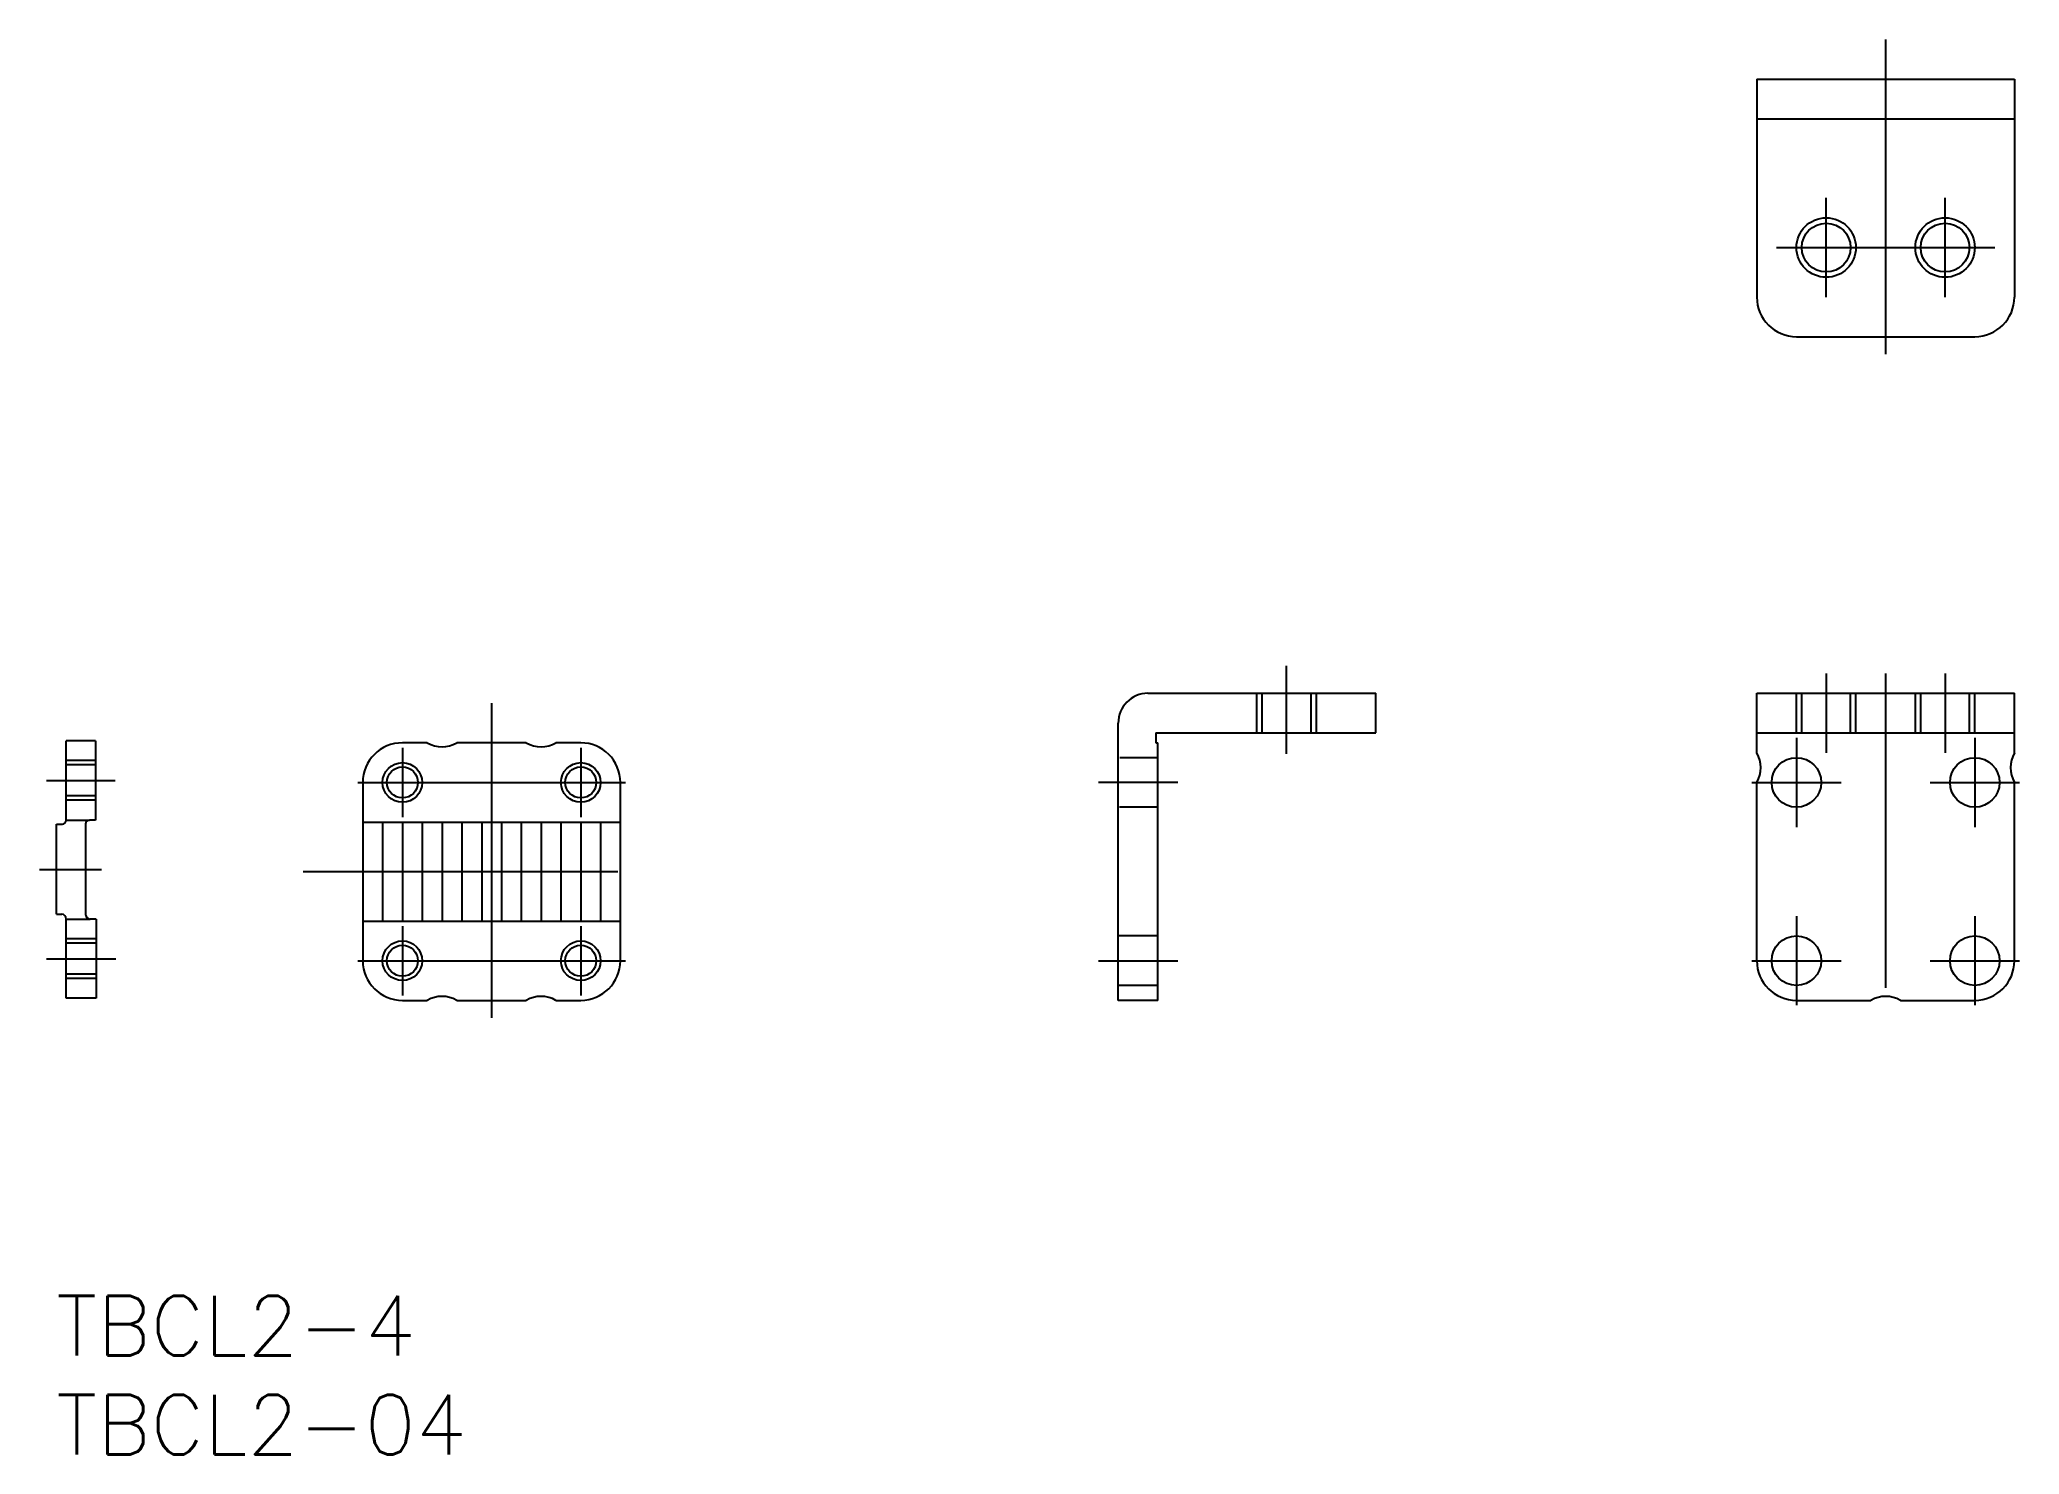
# Model space of a CAD drawing. Extents: x -0.8 to 99.1, y -8 to 63.4.
import ezdxf

# ---------------------------------------------------------------- set-up
doc = ezdxf.new("R2010")
doc.units = 0
doc.header["$LTSCALE"] = 0.5
doc.linetypes.add('CENTER', pattern=[50.8, 31.75, -6.35, 6.35, -6.35])
doc.linetypes.add('DASHED', pattern=[19.05, 12.7, -6.35])
for name, color, linetype in [('MSM_CENTER', 1, 'CENTER'), ('MSM_CONTINUOUS', 7, 'CONTINUOUS'), ('MSM_DASHED', 4, 'DASHED'), ('MSM_NARROW', 5, 'CONTINUOUS'), ('MSM_PART_NUMBER', 7, 'CONTINUOUS')]:
    doc.layers.add(name, color=color, linetype=linetype)
doc.styles.get("Standard").update_dxf_attribs({"font": 'txt.shx', "height": 2, "bigfont": 'bigfont.shx'})

# ---------------------------------------------------------------- blocks, each defined once
blk = doc.blocks.new('*U54')
at = {"layer": 'MSM_PART_NUMBER'}
blk.add_text('TBCL2-4', height=3, dxfattribs=at).set_placement((0, -3))
blk = doc.blocks.new('*U55')
at = {"layer": 'MSM_PART_NUMBER'}
blk.add_text('TBCL2-04', height=3, dxfattribs=at).set_placement((0, -8))

msp = doc.modelspace()

# ---------------------------------------------------------------- linework, layer by layer
at = {"layer": 'MSM_CENTER'}
for p, q in [((92.306, 63.427), (92.306, 46.427)), ((89.306, 50.419), (89.306, 55.435)), ((95.306, 50.419), (95.306, 55.435)), ((86.798, 52.927), (97.814, 52.927)), ((62.081, 27.375), (62.081, 31.815)), ((89.306, 31.423), (89.306, 27.423)), ((92.306, 31.423), (92.306, 14.123)), ((95.306, 31.423), (95.306, 27.423)), ((21.96, 29.923), (21.961, 12.927)), ((87.806, 28.173), (87.806, 23.673)), ((96.806, 28.173), (96.806, 23.673)), ((17.46, 27.677), (17.46, 24.177)), ((26.46, 27.677), (26.46, 24.177)), ((-0.5, 26.026), (2.97, 26.026)), ((15.21, 25.923), (28.71, 25.923)), ((56.581, 25.923), (52.581, 25.923)), ((85.556, 25.923), (90.056, 25.923)), ((94.556, 25.923), (99.056, 25.923)), ((-0.847, 21.526), (2.275, 21.526)), ((12.46, 21.423), (31.46, 21.423)), ((87.806, 19.173), (87.806, 14.673)), ((96.806, 19.173), (96.806, 14.673)), ((17.46, 18.673), (17.46, 15.173)), ((26.46, 18.673), (26.46, 15.173)), ((-0.5, 17.026), (3, 17.026)), ((15.21, 16.923), (28.71, 16.923)), ((52.581, 16.923), (56.581, 16.923)), ((85.556, 16.923), (90.056, 16.923)), ((94.556, 16.923), (99.056, 16.923))]:
    msp.add_line(p, q, dxfattribs=at)
at = {"layer": 'MSM_CONTINUOUS'}
for p, q in [((85.806, 61.427), (85.806, 50.427)), ((85.806, 61.427), (98.806, 61.427)), ((98.806, 61.427), (98.806, 50.427)), ((85.806, 59.427), (98.806, 59.427)), ((87.806, 48.427), (96.806, 48.427)), ((55.081, 30.423), (66.581, 30.423)), ((66.581, 28.423), (66.581, 30.423)), ((85.806, 30.423), (98.806, 30.423)), ((85.806, 27.42), (85.806, 30.423)), ((98.806, 27.42), (98.806, 30.423)), ((1.97, 28.026), (0.5, 28.026)), ((0.5, 24.026), (0.5, 28.026)), ((1.97, 28.026), (1.97, 24.026)), ((53.581, 14.923), (53.581, 28.923)), ((55.481, 28.423), (55.481, 27.923)), ((55.481, 28.423), (66.581, 28.423)), ((85.806, 28.423), (98.806, 28.423)), ((18.712, 27.923), (17.46, 27.923)), ((23.712, 27.923), (20.209, 27.923)), ((26.46, 27.923), (25.209, 27.923)), ((55.481, 27.923), (55.581, 27.923)), ((55.581, 14.923), (55.581, 27.923)), ((15.46, 25.923), (15.46, 16.923)), ((28.46, 16.923), (28.46, 25.923)), ((85.806, 16.923), (85.806, 25.923)), ((98.806, 16.923), (98.806, 25.923)), ((1.97, 24.026), (1.67, 24.026)), ((0, 19.276), (0, 23.826)), ((0, 23.826), (0.3, 23.826)), ((1.47, 23.826), (1.47, 19.276)), ((15.46, 23.923), (28.46, 23.923)), ((16.46, 23.923), (16.46, 18.923)), ((17.46, 23.923), (17.46, 18.923)), ((18.46, 23.923), (18.46, 18.923)), ((19.46, 23.923), (19.46, 18.923)), ((20.46, 23.923), (20.46, 18.923)), ((21.46, 23.923), (21.46, 18.923)), ((22.46, 23.923), (22.46, 18.923)), ((23.46, 23.923), (23.46, 18.923)), ((24.46, 23.923), (24.46, 18.923)), ((25.46, 23.923), (25.46, 18.923)), ((26.46, 23.923), (26.46, 18.923)), ((27.46, 23.923), (27.46, 18.923)), ((0, 19.276), (0.27, 19.276)), ((0.5, 15.026), (0.5, 19.026)), ((2, 19.026), (1.7, 19.026)), ((2, 19.026), (2, 15.026)), ((15.46, 18.923), (28.46, 18.923)), ((2, 15.026), (0.5, 15.026)), ((17.46, 14.923), (18.712, 14.923)), ((20.209, 14.923), (23.712, 14.923)), ((25.209, 14.923), (26.46, 14.923)), ((55.581, 14.923), (53.581, 14.923)), ((87.806, 14.923), (91.558, 14.923)), ((93.054, 14.923), (96.806, 14.923))]:
    msp.add_line(p, q, dxfattribs=at)
for centre, radius in [((89.306, 52.927), 1.23), ((95.306, 52.927), 1.23), ((87.806, 25.923), 1.25), ((96.806, 25.923), 1.25), ((17.46, 25.923), 0.783), ((26.46, 25.923), 0.783), ((87.806, 16.923), 1.25), ((96.806, 16.923), 1.25), ((17.46, 16.923), 0.783), ((26.46, 16.923), 0.783)]:
    msp.add_circle(centre, radius, dxfattribs=at)
for centre, radius, start, end in [((87.806, 50.427), 2, 180, 270), ((96.806, 50.427), 2, 270, 0), ((55.081, 28.923), 1.5, 90, 180), ((17.46, 25.923), 2, 90, 180), ((19.46, 29.223), 1.5, 240.07357, 299.92643), ((24.46, 29.223), 1.5, 240.07357, 299.92643), ((26.46, 25.923), 2, 0, 90), ((84.506, 26.671), 1.5, 330.07357, 29.92643), ((100.106, 26.671), 1.5, 150.07357, 209.92643), ((0.3, 24.026), 0.2, 270, 0), ((1.67, 23.826), 0.2, 90, 180), ((0.249, 19.026), 0.251, 0, 85.22811), ((1.721, 19.276), 0.251, 180, 265.22811), ((17.46, 16.923), 2, 180, 270), ((26.46, 16.923), 2, 270, 0), ((87.806, 16.923), 2, 180, 270), ((96.806, 16.923), 2, 270, 0), ((19.46, 13.623), 1.5, 60.07357, 119.92643), ((24.46, 13.623), 1.5, 60.07357, 119.92643), ((92.306, 13.623), 1.5, 60.07357, 119.92643)]:
    msp.add_arc(centre, radius, start, end, dxfattribs=at)
at = {"layer": 'MSM_DASHED'}
for p, q in [((60.581, 28.423), (60.581, 30.423)), ((60.851, 28.426), (60.851, 30.423)), ((63.31, 28.423), (63.31, 30.423)), ((63.581, 28.423), (63.581, 30.423)), ((87.806, 28.423), (87.806, 30.423)), ((88.077, 28.426), (88.077, 30.423)), ((90.536, 28.423), (90.536, 30.423)), ((90.806, 28.423), (90.806, 30.423)), ((93.806, 28.423), (93.806, 30.42)), ((94.077, 28.426), (94.077, 30.423)), ((96.536, 28.423), (96.536, 30.423)), ((96.806, 28.423), (96.806, 30.423)), ((1.97, 27.026), (0.5, 27.026)), ((55.581, 27.173), (53.655, 27.173)), ((1.97, 26.809), (0.5, 26.809)), ((1.97, 25.242), (0.5, 25.242)), ((1.97, 25.026), (0.5, 25.026)), ((0.5, 24.026), (1.67, 24.026)), ((55.581, 24.673), (53.64, 24.673)), ((0.5, 19.026), (1.7, 19.026)), ((2, 18.026), (0.5, 18.026)), ((55.587, 18.173), (53.587, 18.173)), ((2, 17.809), (0.5, 17.809)), ((2, 16.242), (0.5, 16.242)), ((2, 16.026), (0.5, 16.026)), ((55.582, 15.673), (53.582, 15.673))]:
    msp.add_line(p, q, dxfattribs=at)
at = {"layer": 'MSM_NARROW'}
for centre, radius in [((89.306, 52.927), 1.5), ((95.306, 52.927), 1.5), ((17.46, 25.923), 1), ((26.46, 25.923), 1), ((17.46, 16.923), 1), ((26.46, 16.923), 1)]:
    msp.add_circle(centre, radius, dxfattribs=at)

# ---------------------------------------------------------------- block references
at = {"layer": 'MSM_CONTINUOUS'}
for name in ['*U54', '*U55']:
    msp.add_blockref(name, (0, 0), dxfattribs=at)

doc.saveas('drawing.dxf')
